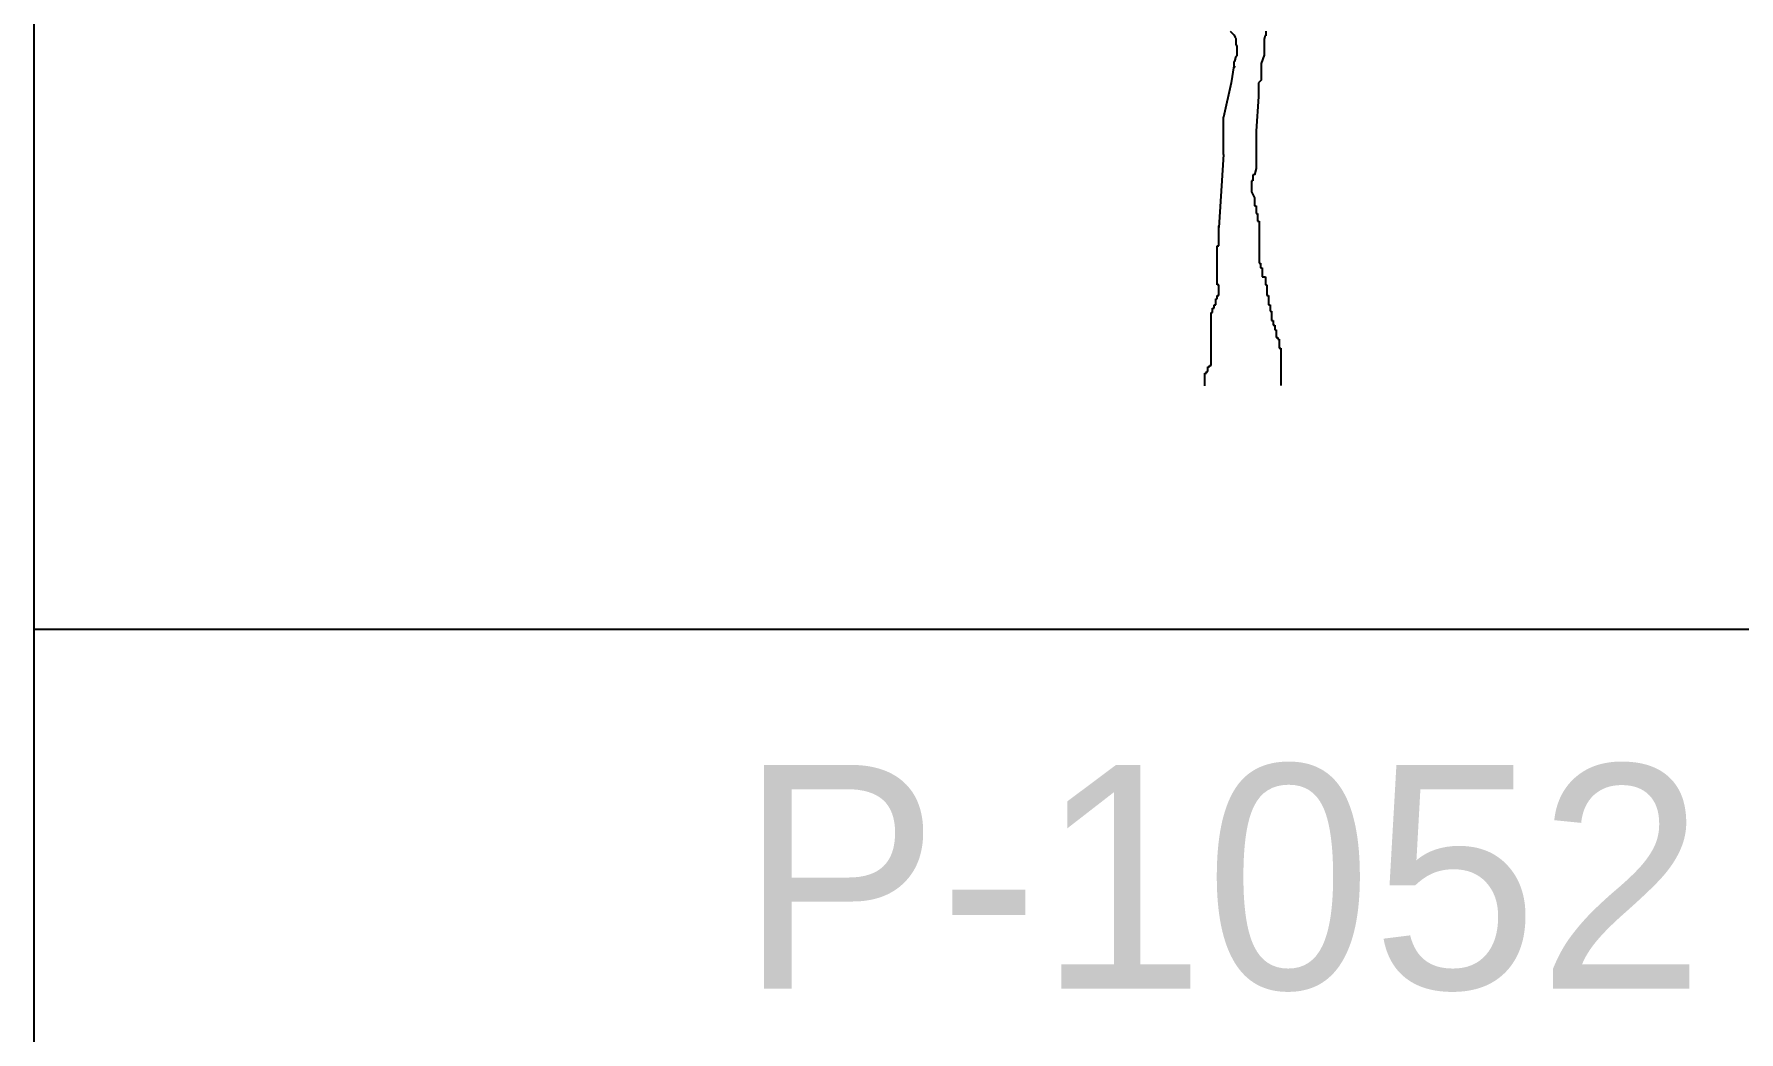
# Model space of a CAD drawing. Extents: x -74 to 94, y -49 to 40.
# Drawn here: x -58.806 to -54.236, y -30.717 to -28.043 of the extents above; entities that cross this region are included whole.
import ezdxf

# ---------------------------------------------------------------- set-up
doc = ezdxf.new("R2010")
doc.units = 0
doc.header["$LTSCALE"] = 100
doc.header["$MEASUREMENT"] = 0
doc.layers.add('FOLHA', color=3, linetype='CONTINUOUS')
doc.layers.add('P-ARVORE', color=2, linetype='CONTINUOUS')

# ---------------------------------------------------------------- blocks, each defined once
blk = doc.blocks.new('P-1052')
at = {"layer": 'P-ARVORE'}
for p, q in [((0.1361, 1.9003), (0.1551, 1.8791)), ((0.1551, 1.8791), (0.1627, 1.8675)), ((0.1627, 1.8675), (0.1627, 1.8639)), ((0.1627, 1.8639), (0.1665, 1.8601)), ((0.1665, 1.8601), (0.1665, 1.8293)), ((0.1665, 1.8293), (0.1707, 1.8178)), ((0.3168, 1.8456), (0.3167, 1.7997)), ((0.3217, 1.87), (0.3168, 1.8553)), ((0.3168, 1.8553), (0.3168, 1.8456)), ((0.3266, 1.8749), (0.3217, 1.8749)), ((0.3217, 1.8749), (0.3217, 1.87)), ((0.3266, 1.8995), (0.3266, 1.8749)), ((0.1589, 1.7373), (0.1551, 1.7373)), ((0.1551, 1.7373), (0.1551, 1.7142)), ((0.1627, 1.7489), (0.1589, 1.7373)), ((0.1665, 1.764), (0.1627, 1.7527)), ((0.1627, 1.7527), (0.1627, 1.7489)), ((0.1707, 1.7678), (0.1665, 1.764)), ((0.1707, 1.8178), (0.1707, 1.7678)), ((0.3167, 1.7703), (0.3019, 1.7261)), ((0.3167, 1.7997), (0.3167, 1.7703)), ((0.1551, 1.7142), (0.1399, 1.6231)), ((0.1551, 1.7142), (0.1627, 1.7066)), ((0.3019, 1.7261), (0.3019, 1.6376)), ((0.1399, 1.6231), (0.0997, 1.4376)), ((0.3019, 1.6376), (0.2875, 1.6231)), ((0.2875, 1.6231), (0.2875, 1.5492)), ((0.2875, 1.5492), (0.2742, 1.3627)), ((0.0997, 1.4291), (0.0997, 1.4376)), ((0.0997, 1.4376), (0.0997, 1.4376)), ((0.0997, 1.4209), (0.0997, 1.4291)), ((0.0997, 1.4291), (0.0997, 1.4291)), ((0.0997, 1.4127), (0.0997, 1.4209)), ((0.0997, 1.4209), (0.0997, 1.4209)), ((0.0997, 1.4044), (0.0997, 1.4127)), ((0.0997, 1.4127), (0.0997, 1.4127)), ((0.0997, 1.3959), (0.0997, 1.4044)), ((0.0997, 1.4044), (0.0997, 1.4044)), ((0.0997, 1.3712), (0.0997, 1.3959)), ((0.0997, 1.3959), (0.0997, 1.3959)), ((0.0997, 1.3627), (0.0997, 1.3712)), ((0.0997, 1.3712), (0.0997, 1.3712)), ((0.0997, 1.3544), (0.0997, 1.3627)), ((0.0997, 1.3627), (0.0997, 1.3627)), ((0.0997, 1.3379), (0.0997, 1.3544)), ((0.0997, 1.3544), (0.0997, 1.3544)), ((0.0997, 1.3294), (0.0997, 1.3379)), ((0.0997, 1.3379), (0.0997, 1.3379)), ((0.0997, 1.3212), (0.0997, 1.3294)), ((0.0997, 1.3294), (0.0997, 1.3294)), ((0.0997, 1.3129), (0.0997, 1.3212)), ((0.0997, 1.3212), (0.0997, 1.3212)), ((0.0997, 1.288), (0.0997, 1.3129)), ((0.0997, 1.3129), (0.0997, 1.3129)), ((0.0997, 1.2797), (0.0997, 1.288)), ((0.0997, 1.288), (0.0997, 1.288)), ((0.0997, 1.2715), (0.0997, 1.2797)), ((0.0997, 1.2797), (0.0997, 1.2797)), ((0.2742, 1.3627), (0.2742, 1.3627)), ((0.2742, 1.3627), (0.2742, 1.3544)), ((0.2742, 1.3544), (0.2742, 1.3544)), ((0.2742, 1.3544), (0.2742, 1.3462)), ((0.2742, 1.3462), (0.2742, 1.3462)), ((0.2742, 1.3462), (0.2742, 1.3212)), ((0.2742, 1.3212), (0.2742, 1.3212)), ((0.2742, 1.3212), (0.2742, 1.3129)), ((0.2742, 1.3129), (0.2742, 1.3129)), ((0.2742, 1.3129), (0.2742, 1.288)), ((0.2742, 1.288), (0.2742, 1.288)), ((0.2742, 1.288), (0.2742, 1.2797)), ((0.2742, 1.2797), (0.2742, 1.2797)), ((0.2742, 1.2797), (0.2742, 1.2715)), ((0.0997, 1.2382), (0.0747, 0.8476)), ((0.0997, 1.2465), (0.0997, 1.2715)), ((0.0997, 1.2715), (0.0997, 1.2715)), ((0.0997, 1.2382), (0.0997, 1.2465)), ((0.0997, 1.2465), (0.0997, 1.2465)), ((0.2742, 1.2715), (0.2742, 1.2715)), ((0.2742, 1.2715), (0.2742, 1.2465)), ((0.2742, 1.2465), (0.2742, 1.2465)), ((0.2742, 1.2465), (0.2742, 1.2382)), ((0.2742, 1.2382), (0.2742, 1.2382)), ((0.2742, 1.2382), (0.2742, 1.2297)), ((0.2742, 1.2297), (0.2742, 1.2297)), ((0.2742, 1.2297), (0.2742, 1.205)), ((0.2742, 1.205), (0.2742, 1.205)), ((0.2742, 1.205), (0.2742, 1.1965)), ((0.2742, 1.1965), (0.2742, 1.1965)), ((0.2742, 1.1965), (0.2742, 1.1882)), ((0.2742, 1.1882), (0.2742, 1.1882)), ((0.2742, 1.1882), (0.2742, 1.1632)), ((0.2575, 1.0968), (0.2492, 1.0968)), ((0.2492, 1.0968), (0.2492, 1.0885)), ((0.2659, 1.13), (0.2575, 1.13)), ((0.2575, 1.13), (0.2575, 1.1218)), ((0.2575, 1.1218), (0.2575, 1.1218)), ((0.2575, 1.1218), (0.2575, 1.0968)), ((0.2742, 1.1632), (0.2659, 1.13)), ((0.2492, 1.0885), (0.2492, 1.0885)), ((0.2492, 1.0885), (0.2492, 1.0635)), ((0.2492, 1.0635), (0.2492, 1.0635)), ((0.2492, 1.0635), (0.2492, 1.0385)), ((0.2492, 1.0385), (0.2492, 1.0385)), ((0.2492, 1.0385), (0.2659, 1.0053)), ((0.2659, 1.0053), (0.2659, 0.9638)), ((0.2659, 0.9638), (0.2742, 0.9638)), ((0.2742, 0.9638), (0.2742, 0.9556)), ((0.2742, 0.9556), (0.2742, 0.9556)), ((0.2742, 0.9556), (0.2742, 0.9474)), ((0.2742, 0.9474), (0.2742, 0.9474)), ((0.2742, 0.9474), (0.2742, 0.9224)), ((0.2742, 0.9224), (0.2825, 0.9224)), ((0.2825, 0.9224), (0.2825, 0.9141)), ((0.2825, 0.9141), (0.2825, 0.9141)), ((0.2825, 0.9141), (0.2825, 0.9056)), ((0.0747, 0.8476), (0.0747, 0.8559)), ((0.0747, 0.8559), (0.0747, 0.8559)), ((0.0747, 0.8391), (0.0747, 0.8476)), ((0.0747, 0.8476), (0.0747, 0.8476)), ((0.0747, 0.8227), (0.0747, 0.8391)), ((0.0747, 0.8391), (0.0747, 0.8391)), ((0.0747, 0.8144), (0.0747, 0.8227)), ((0.0747, 0.8227), (0.0747, 0.8227)), ((0.2825, 0.9056), (0.2825, 0.9056)), ((0.2825, 0.9056), (0.2825, 0.8809)), ((0.2825, 0.8809), (0.2909, 0.8809)), ((0.2909, 0.8809), (0.2909, 0.8724)), ((0.2909, 0.8724), (0.2909, 0.8724)), ((0.2909, 0.8724), (0.2909, 0.8641)), ((0.2909, 0.8641), (0.2909, 0.8641)), ((0.2909, 0.8641), (0.2909, 0.8391)), ((0.2909, 0.8391), (0.2909, 0.8391)), ((0.2909, 0.8391), (0.2909, 0.8144)), ((0.0664, 0.7394), (0.0664, 0.7479)), ((0.0664, 0.7479), (0.0747, 0.7479)), ((0.0664, 0.7147), (0.0664, 0.7394)), ((0.0664, 0.7394), (0.0664, 0.7394)), ((0.0747, 0.8059), (0.0747, 0.8144)), ((0.0747, 0.8144), (0.0747, 0.8144)), ((0.0747, 0.7977), (0.0747, 0.8059)), ((0.0747, 0.8059), (0.0747, 0.8059)), ((0.0747, 0.7812), (0.0747, 0.7977)), ((0.0747, 0.7977), (0.0747, 0.7977)), ((0.0747, 0.7727), (0.0747, 0.7812)), ((0.0747, 0.7812), (0.0747, 0.7812)), ((0.0747, 0.7479), (0.0747, 0.7727)), ((0.0747, 0.7727), (0.0747, 0.7727)), ((0.2909, 0.8144), (0.2909, 0.8144)), ((0.2909, 0.8144), (0.2909, 0.8059)), ((0.2909, 0.8059), (0.2909, 0.8059)), ((0.2909, 0.8059), (0.2909, 0.7894)), ((0.2909, 0.7894), (0.2909, 0.7894)), ((0.2909, 0.7894), (0.2909, 0.7812)), ((0.2909, 0.7812), (0.2909, 0.7812)), ((0.2909, 0.7812), (0.2909, 0.7562)), ((0.2909, 0.7562), (0.2909, 0.7562)), ((0.2909, 0.7562), (0.2909, 0.7479)), ((0.2909, 0.7479), (0.2909, 0.7479)), ((0.2909, 0.7479), (0.2909, 0.7229)), ((0.0664, 0.6815), (0.0664, 0.7147)), ((0.0664, 0.7147), (0.0664, 0.7147)), ((0.0664, 0.673), (0.0664, 0.6815)), ((0.0664, 0.6815), (0.0664, 0.6815)), ((0.0664, 0.6647), (0.0664, 0.673)), ((0.0664, 0.673), (0.0664, 0.673)), ((0.0664, 0.6565), (0.0664, 0.6647)), ((0.0664, 0.6647), (0.0664, 0.6647)), ((0.0664, 0.6397), (0.0664, 0.6565)), ((0.0664, 0.6565), (0.0664, 0.6565)), ((0.2909, 0.7229), (0.2909, 0.7229)), ((0.2909, 0.7229), (0.2909, 0.7147)), ((0.2909, 0.7147), (0.2909, 0.7147)), ((0.2909, 0.7147), (0.2909, 0.7062)), ((0.2909, 0.7062), (0.2909, 0.7062)), ((0.2909, 0.7062), (0.2909, 0.6815)), ((0.2909, 0.6815), (0.2909, 0.6815)), ((0.2909, 0.6815), (0.2909, 0.6565)), ((0.2909, 0.6565), (0.2988, 0.6565)), ((0.2988, 0.6565), (0.2988, 0.6482)), ((0.2988, 0.6482), (0.2988, 0.6482)), ((0.2988, 0.6482), (0.2988, 0.6315)), ((0.0664, 0.6315), (0.0664, 0.6397)), ((0.0664, 0.6397), (0.0664, 0.6397)), ((0.0664, 0.6232), (0.0664, 0.6315)), ((0.0664, 0.6315), (0.0664, 0.6315)), ((0.0664, 0.615), (0.0664, 0.6232)), ((0.0664, 0.6232), (0.0664, 0.6232)), ((0.0664, 0.59), (0.0664, 0.615)), ((0.0664, 0.615), (0.0664, 0.615)), ((0.0664, 0.565), (0.0664, 0.59)), ((0.0664, 0.59), (0.0664, 0.59)), ((0.0664, 0.5568), (0.0664, 0.565)), ((0.0664, 0.565), (0.0664, 0.565)), ((0.0664, 0.5485), (0.0664, 0.5568)), ((0.0664, 0.5568), (0.0664, 0.5568)), ((0.0664, 0.54), (0.0664, 0.5485)), ((0.0664, 0.5485), (0.0664, 0.5485)), ((0.2988, 0.6315), (0.3072, 0.6315)), ((0.3072, 0.6315), (0.3072, 0.6232)), ((0.3072, 0.6232), (0.3072, 0.6232)), ((0.3072, 0.6232), (0.3072, 0.615)), ((0.3072, 0.615), (0.3072, 0.615)), ((0.3072, 0.615), (0.3072, 0.6065)), ((0.3072, 0.6065), (0.3072, 0.6065)), ((0.3072, 0.6065), (0.3072, 0.5818)), ((0.3072, 0.5818), (0.3239, 0.5818)), ((0.3239, 0.5818), (0.3239, 0.5732)), ((0.3239, 0.5732), (0.3239, 0.5732)), ((0.3239, 0.5732), (0.3239, 0.5485)), ((0.3239, 0.5485), (0.3239, 0.5485)), ((0.3239, 0.5485), (0.3239, 0.54)), ((0.058, 0.4403), (0.058, 0.4653)), ((0.058, 0.4653), (0.0664, 0.4653)), ((0.0747, 0.54), (0.0664, 0.54)), ((0.0664, 0.4735), (0.0664, 0.4821)), ((0.0664, 0.4821), (0.0664, 0.4821)), ((0.0664, 0.4821), (0.0747, 0.4821)), ((0.0664, 0.4653), (0.0664, 0.4735)), ((0.0664, 0.4735), (0.0664, 0.4735)), ((0.0747, 0.5235), (0.0747, 0.54)), ((0.0747, 0.5153), (0.0747, 0.5235)), ((0.0747, 0.5235), (0.0747, 0.5235)), ((0.0747, 0.5068), (0.0747, 0.5153)), ((0.0747, 0.5153), (0.0747, 0.5153)), ((0.0747, 0.4985), (0.0747, 0.5068)), ((0.0747, 0.5068), (0.0747, 0.5068)), ((0.0747, 0.4821), (0.0747, 0.4985)), ((0.0747, 0.4985), (0.0747, 0.4985)), ((0.3239, 0.54), (0.3322, 0.54)), ((0.3322, 0.54), (0.3322, 0.5318)), ((0.3322, 0.5318), (0.3322, 0.5318)), ((0.3322, 0.5318), (0.3322, 0.4821)), ((0.3322, 0.4821), (0.3406, 0.4821)), ((0.3406, 0.4821), (0.3406, 0.4571)), ((0.3406, 0.4571), (0.3406, 0.4571)), ((0.3406, 0.4571), (0.3406, 0.4321)), ((0.033, 0.3821), (0.033, 0.3906)), ((0.033, 0.3906), (0.0413, 0.3906)), ((0.033, 0.3738), (0.033, 0.3821)), ((0.033, 0.3821), (0.033, 0.3821)), ((0.033, 0.3656), (0.033, 0.3738)), ((0.033, 0.3738), (0.033, 0.3738)), ((0.033, 0.3406), (0.033, 0.3656)), ((0.033, 0.3656), (0.033, 0.3656)), ((0.0413, 0.3906), (0.0413, 0.4153)), ((0.0413, 0.4153), (0.0497, 0.4153)), ((0.0497, 0.4238), (0.0497, 0.4321)), ((0.0497, 0.4321), (0.0497, 0.4321)), ((0.0497, 0.4321), (0.058, 0.4321)), ((0.0497, 0.4153), (0.0497, 0.4238)), ((0.0497, 0.4238), (0.0497, 0.4238)), ((0.058, 0.4321), (0.058, 0.4403)), ((0.058, 0.4403), (0.058, 0.4403)), ((0.058, 0.4321), (0.058, 0.4321)), ((0.3406, 0.4321), (0.3489, 0.4321)), ((0.3489, 0.4321), (0.3489, 0.4238)), ((0.3489, 0.4238), (0.3489, 0.4238)), ((0.3489, 0.4238), (0.3489, 0.3988)), ((0.3489, 0.3988), (0.3489, 0.3988)), ((0.3489, 0.3988), (0.3573, 0.3988)), ((0.3573, 0.3988), (0.3573, 0.3656)), ((0.3573, 0.3656), (0.3573, 0.3656)), ((0.3573, 0.3656), (0.3573, 0.3574)), ((0.033, 0.3324), (0.033, 0.3406)), ((0.033, 0.3406), (0.033, 0.3406)), ((0.033, 0.3241), (0.033, 0.3324)), ((0.033, 0.3324), (0.033, 0.3324)), ((0.033, 0.3156), (0.033, 0.3241)), ((0.033, 0.3241), (0.033, 0.3241)), ((0.033, 0.2909), (0.033, 0.3156)), ((0.033, 0.3156), (0.033, 0.3156)), ((0.033, 0.2824), (0.033, 0.2909)), ((0.033, 0.2909), (0.033, 0.2909)), ((0.033, 0.2741), (0.033, 0.2824)), ((0.033, 0.2824), (0.033, 0.2824)), ((0.3573, 0.3574), (0.3573, 0.3574)), ((0.3573, 0.3574), (0.3573, 0.3488)), ((0.3573, 0.3488), (0.3656, 0.3488)), ((0.3656, 0.3488), (0.3656, 0.3241)), ((0.3656, 0.3241), (0.3739, 0.3241)), ((0.3739, 0.3241), (0.3739, 0.2991)), ((0.3739, 0.2991), (0.3739, 0.2991)), ((0.3739, 0.2991), (0.3823, 0.2991)), ((0.3823, 0.2991), (0.3823, 0.2576)), ((0.033, 0.2659), (0.033, 0.2741)), ((0.033, 0.2741), (0.033, 0.2741)), ((0.033, 0.2491), (0.033, 0.2659)), ((0.033, 0.2659), (0.033, 0.2659)), ((0.033, 0.2409), (0.033, 0.2491)), ((0.033, 0.2491), (0.033, 0.2491)), ((0.033, 0.2326), (0.033, 0.2409)), ((0.033, 0.2409), (0.033, 0.2409)), ((0.033, 0.2244), (0.033, 0.2326)), ((0.033, 0.2326), (0.033, 0.2326)), ((0.033, 0.2077), (0.033, 0.2244)), ((0.033, 0.2244), (0.033, 0.2244)), ((0.033, 0.1827), (0.033, 0.2077)), ((0.033, 0.2077), (0.033, 0.2077)), ((0.3823, 0.2576), (0.3902, 0.2576)), ((0.3902, 0.2576), (0.3902, 0.2491)), ((0.3902, 0.2491), (0.3986, 0.2491)), ((0.3986, 0.2491), (0.3986, 0.2244)), ((0.3986, 0.2244), (0.3986, 0.2244)), ((0.3986, 0.2244), (0.3986, 0.1994)), ((0.3986, 0.1994), (0.4069, 0.1994)), ((0.4069, 0.1994), (0.4069, 0.1744)), ((0.0163, 0.0915), (0.0163, 0.0997)), ((0.0163, 0.0997), (0.0163, 0.0997)), ((0.0163, 0.0997), (0.0247, 0.0997)), ((0.0163, 0.083), (0.0163, 0.0915)), ((0.0163, 0.0915), (0.0163, 0.0915)), ((0.0247, 0.0997), (0.0247, 0.1079)), ((0.0247, 0.1079), (0.0247, 0.1079)), ((0.0247, 0.1079), (0.033, 0.1079)), ((0.0247, 0.0997), (0.0247, 0.0997)), ((0.033, 0.1744), (0.033, 0.1827)), ((0.033, 0.1827), (0.033, 0.1827)), ((0.033, 0.1662), (0.033, 0.1744)), ((0.033, 0.1744), (0.033, 0.1744)), ((0.033, 0.1412), (0.033, 0.1662)), ((0.033, 0.1662), (0.033, 0.1662)), ((0.033, 0.1329), (0.033, 0.1412)), ((0.033, 0.1412), (0.033, 0.1412)), ((0.033, 0.1247), (0.033, 0.1329)), ((0.033, 0.1329), (0.033, 0.1329)), ((0.033, 0.1162), (0.033, 0.1247)), ((0.033, 0.1247), (0.033, 0.1247)), ((0.033, 0.1079), (0.033, 0.1162)), ((0.033, 0.1162), (0.033, 0.1162)), ((0.033, 0.1079), (0.033, 0.1079)), ((0.4069, 0.1744), (0.4069, 0.1744)), ((0.4069, 0.1744), (0.4069, 0.1494)), ((0.4069, 0.1494), (0.4069, 0.1494)), ((0.4069, 0.1494), (0.4069, 0.1247)), ((0.4069, 0.1247), (0.4069, 0.1247)), ((0.4069, 0.1247), (0.4069, 0.0997)), ((0.4069, 0.0997), (0.4069, 0.0997)), ((0.4069, 0.0997), (0.4069, 0.0915)), ((0.4069, 0.0915), (0.4069, 0.0915)), ((0.4069, 0.0915), (0.4069, 0.083)), ((0, 0.0582), (0, 0.0665)), ((0, 0.0665), (0, 0.0665)), ((0, 0.0665), (0.0083, 0.0665)), ((0, -0.0022), (0, 0.0582)), ((0, 0.0582), (0, 0.0582)), ((0, 0.0497), (0, 0.0497)), ((0, 0), (0, 0)), ((0.0083, 0.0665), (0.0083, 0.0747)), ((0.0083, 0.0747), (0.0163, 0.0747)), ((0.0163, 0.0747), (0.0163, 0.083)), ((0.0163, 0.083), (0.0163, 0.083)), ((0.0163, 0.0747), (0.0163, 0.0747)), ((0.4069, 0.083), (0.4069, 0.083)), ((0.4069, 0.083), (0.4069, 0.0582)), ((0.4069, 0.0582), (0.4069, 0.0582)), ((0.4069, 0.0582), (0.4069, 0.0497)), ((0.4069, 0.0497), (0.4069, 0.0497)), ((0.4069, 0.0497), (0.4069, 0.0415)), ((0.4069, 0.0415), (0.4069, 0.0415)), ((0.4069, 0.0415), (0.4069, 0.0332)), ((0.4069, 0.0332), (0.4069, 0.0332)), ((0.4069, 0.0332), (0.4069, 0.0082)), ((0.4069, 0.0082), (0.4069, 0.0082)), ((0.4069, 0.0082), (0.4069, 0)), ((0.4069, 0), (0.4069, 0))]:
    blk.add_line(p, q, dxfattribs=at)

msp = doc.modelspace()

# ---------------------------------------------------------------- linework, layer by layer
at = {"layer": 'FOLHA', "linetype": 'CONTINUOUS'}
for p, q in [((-58.8057, -44.8984), (-58.8057, -16.1121)), ((-58.8057, -29.6379), (-44.42, -29.6379))]:
    msp.add_line(p, q, dxfattribs=at)

# ---------------------------------------------------------------- block references
at = {"layer": 'P-ARVORE', "linetype": 'CONTINUOUS', "xscale": 0.5, "yscale": 0.5, "zscale": 0.5}
msp.add_blockref('P-1052', (-55.6673, -28.9845), dxfattribs=at)

# ---------------------------------------------------------------- texts
at = {"layer": 'FOLHA', "linetype": 'CONTINUOUS'}
msp.add_text('P-1052', height=0.6, dxfattribs=at).set_placement((-56.9154, -30.6016))

doc.saveas('drawing.dxf')
